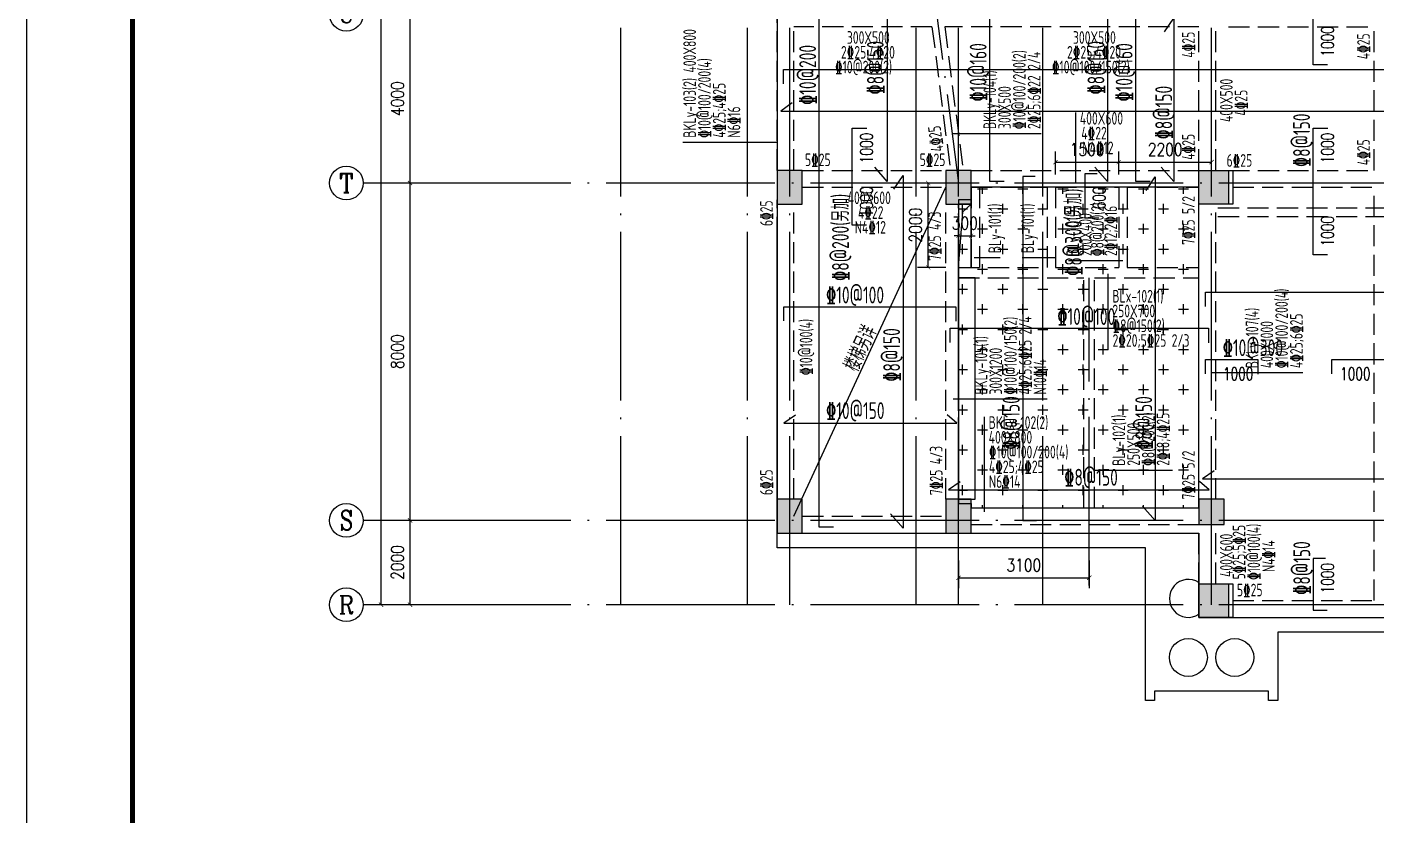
# Model space of a CAD drawing. Header units: millimetres. Extents: x 2998490 to 15040601, y 444546 to 7822218.
# Drawn here: x 14361529 to 14393503, y 7696591 to 7715277 of the extents above; entities that cross this region are included whole.
import ezdxf
from ezdxf.enums import TextEntityAlignment as Align

# ---------------------------------------------------------------- set-up
doc = ezdxf.new("R2010")
doc.units = ezdxf.units.MM
doc.header["$LTSCALE"] = 2000
doc.linetypes.add('DASH', pattern=[0.35, 0.25, -0.1])
doc.linetypes.add('DOTE', pattern=[2.42, 2, -0.2, 0.02, -0.2])
for name, color, linetype in [('3-AXIS', 3, 'Continuous'), ('3-AXIS_TEXT', 7, 'Continuous'), ('3-ban', 84, 'Continuous'), ('3-ban-hatch', 9, 'Continuous'), ('3-ban-rein', 1, 'Continuous'), ('3-ban-TEXT', 7, 'Continuous'), ('3-column-DOWN', 232, 'Continuous'), ('3-COLUMN-UP', 2, 'Continuous'), ('3-dote', 43, 'DOTE'), ('3-HATCH', 8, 'Continuous'), ('3-liang-rein-X', 54, 'Continuous'), ('3-liang-rein-Y', 130, 'Continuous'), ('3-liang-R截面-X', 50, 'Continuous'), ('3-liang-R截面-Y', 70, 'Continuous'), ('3-liang-s-1', 44, 'Continuous'), ('3-liang-xu', 120, 'DASH'), ('3-装饰线脚', 7, 'Continuous'), ('AXIS', 3, 'Continuous'), ('AXIS_TEXT', 7, 'Continuous'), ('图框', 7, 'Continuous')]:
    doc.layers.add(name, color=color, linetype=linetype)
doc.styles.add('_TCH_AXIS', font='COMPLEX', dxfattribs={"bigfont": 'GBCBIG'})
doc.styles.add('COMPLEX', font='COMPLEX')
doc.styles.add('DIM_FONT', font='SIMPLEX', dxfattribs={"width": 0.8, "bigfont": 'HZTXT'})
doc.styles.add('TJ1', font='tj-romans1.shx', dxfattribs={"width": 0.8, "bigfont": 'tj-hztxt1.shx'})
doc.styles.add('TSSD_Rein', font='Tssdeng.shx', dxfattribs={"width": 0.7, "bigfont": 'hztxt.shx'})
doc.dimstyles.new('DIMN100', dxfattribs={"dimtxt": 300, "dimasz": 100, "dimexe": 250, "dimexo": 300, "dimgap": 150, "dimtad": 1, "dimdec": 0, "dimzin": 0, "dimdsep": 46, "dimtxsty": 'DIM_FONT', "dimblk": 'ARCHTICK', "dimcen": 0.09, "dimclrt": 7, "dimazin": 2, "dimtfac": 1, "dimtdec": 0, "dimtix": 1, "dimtmove": 2, "dimatfit": 3, "dimldrblk": 'ARCHTICK', "dimfxl": 0, "dimtolj": 1, "dimtzin": 0, "dimarcsym": 0})

# ---------------------------------------------------------------- blocks, each defined once
blk = doc.blocks.new('TJAD_TK_A0')
at = {"layer": '图框'}
blk.add_line((973, -441.7), (973, 399.3), dxfattribs=at)
at = {"layer": '图框', "const_width": 1.2}
blk.add_lwpolyline([(2152, -431.7), (2152, 389.3), (998, 389.3), (998, -431.7)], close=True, dxfattribs=at)
blk = doc.blocks.new('_ArchTick')
at = {"color": 0, "linetype": 'ByBlock', "const_width": 0.15}
blk.add_lwpolyline([(-0.5, -0.5), (0.5, 0.5)], dxfattribs=at)
blk = doc.blocks.new('*D12')
at = {"layer": 'AXIS', "color": 0, "lineweight": -2}
for p, q in [((14372016, 7703577), (14370358, 7703577)), ((14370608, 7701577), (14370608, 7703577)), ((14372016, 7701577), (14370358, 7701577))]:
    blk.add_line(p, q, dxfattribs=at)
at = {"layer": 'Defpoints', "color": 0}
for p in [(14370608, 7703577), (14372316, 7703577), (14372316, 7701577)]:
    blk.add_point(p, dxfattribs=at)
at = {"layer": 'AXIS', "color": 0, "lineweight": -2, "xscale": 100, "yscale": 100, "zscale": 100}
for p, rotation in [((14370608, 7703577), 90), ((14370608, 7701577), 270)]:
    blk.add_blockref('_ArchTick', p, dxfattribs=dict(at, rotation=rotation))
at = {"layer": 'AXIS', "color": 7, "insert": (14370308, 7702577), "char_height": 300, "attachment_point": 5, "rotation": 90, "style": 'DIM_FONT'}
blk.add_mtext('\\A1;2000', dxfattribs=at)
blk = doc.blocks.new('*D13')
at = {"layer": 'AXIS', "color": 0, "lineweight": -2}
for p, q in [((14372016, 7711577), (14370358, 7711577)), ((14370608, 7703577), (14370608, 7711577)), ((14372016, 7703577), (14370358, 7703577))]:
    blk.add_line(p, q, dxfattribs=at)
at = {"layer": 'Defpoints', "color": 0}
for p in [(14370608, 7711577), (14372316, 7711577), (14372316, 7703577)]:
    blk.add_point(p, dxfattribs=at)
at = {"layer": 'AXIS', "color": 0, "lineweight": -2, "xscale": 100, "yscale": 100, "zscale": 100}
for p, rotation in [((14370608, 7711577), 90), ((14370608, 7703577), 270)]:
    blk.add_blockref('_ArchTick', p, dxfattribs=dict(at, rotation=rotation))
at = {"layer": 'AXIS', "color": 7, "insert": (14370308, 7707577), "char_height": 300, "attachment_point": 5, "rotation": 90, "style": 'DIM_FONT'}
blk.add_mtext('\\A1;8000', dxfattribs=at)
blk = doc.blocks.new('*D14')
at = {"layer": 'AXIS', "color": 0, "lineweight": -2}
for p, q in [((14372016, 7715577), (14370358, 7715577)), ((14370608, 7711577), (14370608, 7715577)), ((14372016, 7711577), (14370358, 7711577))]:
    blk.add_line(p, q, dxfattribs=at)
at = {"layer": 'Defpoints', "color": 0}
for p in [(14370608, 7715577), (14372316, 7715577), (14372316, 7711577)]:
    blk.add_point(p, dxfattribs=at)
at = {"layer": 'AXIS', "color": 0, "lineweight": -2, "xscale": 100, "yscale": 100, "zscale": 100}
for p, rotation in [((14370608, 7715577), 90), ((14370608, 7711577), 270)]:
    blk.add_blockref('_ArchTick', p, dxfattribs=dict(at, rotation=rotation))
at = {"layer": 'AXIS', "color": 7, "insert": (14370308, 7713577), "char_height": 300, "attachment_point": 5, "rotation": 90, "style": 'DIM_FONT'}
blk.add_mtext('\\A1;4000', dxfattribs=at)
blk = doc.blocks.new('*D22')
at = {"layer": 'AXIS', "color": 0, "lineweight": -2}
for p, q in [((14372928, 7729577), (14369670, 7729577)), ((14369920, 7701577), (14369920, 7729577)), ((14372928, 7701577), (14369670, 7701577))]:
    blk.add_line(p, q, dxfattribs=at)
at = {"layer": 'Defpoints', "color": 0}
for p in [(14369920, 7729577), (14373228, 7729577), (14373228, 7701577)]:
    blk.add_point(p, dxfattribs=at)
at = {"layer": 'AXIS', "color": 0, "lineweight": -2, "xscale": 100, "yscale": 100, "zscale": 100}
for p, rotation in [((14369920, 7729577), 90), ((14369920, 7701577), 270)]:
    blk.add_blockref('_ArchTick', p, dxfattribs=dict(at, rotation=rotation))
at = {"layer": 'AXIS', "color": 7, "insert": (14369620, 7716978), "char_height": 300, "attachment_point": 5, "rotation": 90, "style": 'DIM_FONT'}
blk.add_mtext('\\A1;28000', dxfattribs=at)
blk = doc.blocks.new('_AXISO')
blk.add_circle((0, 0), 0.5)
at = {"layer": '3-AXIS_TEXT', "style": 'COMPLEX', "width": 1.041667}
blk.add_attdef('A', text='', height=0.56, dxfattribs=at).set_placement((-0.25, -0.28), (0.25, -0.28), align=Align.FIT)
blk = doc.blocks.new('*D1711')
at = {"layer": '3-ban', "color": 0, "lineweight": -2}
for p, q in [((14382846, 7711577), (14382639, 7711577)), ((14382889, 7709577), (14382889, 7711577)), ((14383306, 7709577), (14382639, 7709577))]:
    blk.add_line(p, q, dxfattribs=at)
at = {"layer": 'Defpoints', "color": 0}
for p in [(14382889, 7711577), (14383146, 7711577), (14383606, 7709577)]:
    blk.add_point(p, dxfattribs=at)
at = {"layer": '3-ban', "color": 0, "lineweight": -2, "xscale": 100, "yscale": 100, "zscale": 100}
for p, rotation in [((14382889, 7711577), 90), ((14382889, 7709577), 270)]:
    blk.add_blockref('_ArchTick', p, dxfattribs=dict(at, rotation=rotation))
at = {"layer": '3-ban', "color": 7, "insert": (14382589, 7710577), "char_height": 300, "attachment_point": 5, "rotation": 90, "style": 'DIM_FONT'}
blk.add_mtext('\\A1;2000', dxfattribs=at)
blk = doc.blocks.new('*D1712')
at = {"layer": '3-ban', "color": 0, "lineweight": -2}
for p, q in [((14383606, 7710327), (14383506, 7710327)), ((14383606, 7710327), (14383906, 7710327)), ((14383906, 7710327), (14384006, 7710327)), ((14383606, 7710249), (14383606, 7710077)), ((14383906, 7710249), (14383906, 7710077))]:
    blk.add_line(p, q, dxfattribs=at)
at = {"layer": 'Defpoints', "color": 0}
for p in [(14383606, 7710549), (14383906, 7710549), (14383906, 7710327)]:
    blk.add_point(p, dxfattribs=at)
at = {"layer": '3-ban', "color": 0, "lineweight": -2, "xscale": 100, "yscale": 100, "zscale": 100}
blk.add_blockref('_ArchTick', (14383606, 7710327), dxfattribs=at)
at = {"layer": '3-ban', "color": 0, "lineweight": -2, "xscale": 100, "yscale": 100, "zscale": 100, "rotation": 180}
blk.add_blockref('_ArchTick', (14383906, 7710327), dxfattribs=at)
at = {"layer": '3-ban', "color": 7, "insert": (14383756, 7710627), "char_height": 300, "attachment_point": 5, "style": 'DIM_FONT'}
blk.add_mtext('\\A1;300', dxfattribs=at)
blk = doc.blocks.new('*D1713')
at = {"layer": '3-ban', "color": 0, "lineweight": -2}
for p, q in [((14385906, 7711777), (14385906, 7712323)), ((14387406, 7711777), (14387406, 7712323)), ((14385906, 7712073), (14387406, 7712073))]:
    blk.add_line(p, q, dxfattribs=at)
at = {"layer": 'Defpoints', "color": 0}
for p in [(14387406, 7712073), (14385906, 7711477), (14387406, 7711477)]:
    blk.add_point(p, dxfattribs=at)
at = {"layer": '3-ban', "color": 0, "lineweight": -2, "xscale": 100, "yscale": 100, "zscale": 100, "rotation": 180}
blk.add_blockref('_ArchTick', (14385906, 7712073), dxfattribs=at)
at = {"layer": '3-ban', "color": 0, "lineweight": -2, "xscale": 100, "yscale": 100, "zscale": 100}
blk.add_blockref('_ArchTick', (14387406, 7712073), dxfattribs=at)
at = {"layer": '3-ban', "color": 7, "insert": (14386656, 7712373), "char_height": 300, "attachment_point": 5, "style": 'DIM_FONT'}
blk.add_mtext('\\A1;1500', dxfattribs=at)
blk = doc.blocks.new('*D1714')
at = {"layer": '3-ban', "color": 0, "lineweight": -2}
for p, q in [((14387406, 7711777), (14387406, 7712323)), ((14387406, 7712073), (14389606, 7712073)), ((14389606, 7711775), (14389606, 7711823))]:
    blk.add_line(p, q, dxfattribs=at)
at = {"layer": 'Defpoints', "color": 0}
for p in [(14389606, 7712075), (14389606, 7712073), (14387406, 7711477)]:
    blk.add_point(p, dxfattribs=at)
at = {"layer": '3-ban', "color": 0, "lineweight": -2, "xscale": 100, "yscale": 100, "zscale": 100, "rotation": 180}
blk.add_blockref('_ArchTick', (14387406, 7712073), dxfattribs=at)
at = {"layer": '3-ban', "color": 0, "lineweight": -2, "xscale": 100, "yscale": 100, "zscale": 100}
blk.add_blockref('_ArchTick', (14389606, 7712073), dxfattribs=at)
at = {"layer": '3-ban', "color": 7, "insert": (14388506, 7712373), "char_height": 300, "attachment_point": 5, "style": 'DIM_FONT'}
blk.add_mtext('\\A1;2200', dxfattribs=at)
blk = doc.blocks.new('*D1715')
at = {"layer": '3-ban', "color": 0, "lineweight": -2}
for p, q in [((14383606, 7702627), (14383606, 7701967)), ((14386706, 7702627), (14386706, 7701967)), ((14383606, 7702217), (14386706, 7702217))]:
    blk.add_line(p, q, dxfattribs=at)
at = {"layer": 'Defpoints', "color": 0}
for p in [(14383606, 7702927), (14386706, 7702927), (14386706, 7702217)]:
    blk.add_point(p, dxfattribs=at)
at = {"layer": '3-ban', "color": 0, "lineweight": -2, "xscale": 100, "yscale": 100, "zscale": 100, "rotation": 180}
blk.add_blockref('_ArchTick', (14383606, 7702217), dxfattribs=at)
at = {"layer": '3-ban', "color": 0, "lineweight": -2, "xscale": 100, "yscale": 100, "zscale": 100}
blk.add_blockref('_ArchTick', (14386706, 7702217), dxfattribs=at)
at = {"layer": '3-ban', "color": 7, "insert": (14385156, 7702517), "char_height": 300, "attachment_point": 5, "style": 'DIM_FONT'}
blk.add_mtext('\\A1;3100', dxfattribs=at)

msp = doc.modelspace()

# ---------------------------------------------------------------- hatches: boundary and pattern name
at = {"layer": '3-ban-hatch'}
h = msp.add_hatch(dxfattribs=at)
h.set_pattern_fill('CROSS', color=8, scale=75, style=0)
h.set_pattern_definition([(0, (-3453.43, 0), (476.25, 476.25), [238.125, -714.375]), (90, (-3334.37, -119.06), (-476.25, 476.25), [238.125, -714.375])])
h.paths.add_polyline_path([(14383905.6, 7711476.7), (14383905.6, 7711176.7), (14383605.6, 7711176.7), (14383605.6, 7703976.7), (14383905.6, 7703976.7), (14383905.6, 7703876.7), (14389305.6, 7703876.7), (14389305.6, 7711476.7)])
at = {"layer": '3-HATCH'}
for points in [[(14379305.6, 7711076.7), (14379905.6, 7711076.7), (14379905.6, 7711876.7), (14379305.6, 7711876.7)], [(14383305.6, 7711076.7), (14383905.6, 7711076.7), (14383905.6, 7711876.7), (14383305.6, 7711876.7)], [(14389305.6, 7711876.7), (14390005.6, 7711876.7), (14390005.6, 7711076.7), (14389305.6, 7711076.7)], [(14379305.6, 7703276.7), (14379905.6, 7703276.7), (14379905.6, 7704076.7), (14379305.6, 7704076.7)], [(14383305.6, 7703276.7), (14383905.6, 7703276.7), (14383905.6, 7704076.7), (14383305.6, 7704076.7)], [(14389305.6, 7703476.7), (14389905.6, 7703476.7), (14389905.6, 7704076.7), (14389305.6, 7704076.7)], [(14389305.6, 7702076.7), (14390005.6, 7702076.7), (14390005.6, 7701276.7), (14389305.6, 7701276.7)]]:
    msp.add_hatch(color=256, dxfattribs=at).paths.add_polyline_path(points)

# ---------------------------------------------------------------- linework, layer by layer
at = {"layer": '3-AXIS', "color": 15, "linetype": 'DOTE'}
for p, q in [((14375605.6, 7701576.7), (14375605.6, 7730856.9)), ((14378605.1, 7701576.7), (14378605.1, 7730857)), ((14379605.6, 7701576.7), (14379605.6, 7730856.9)), ((14382606, 7701576.7), (14382606, 7730857)), ((14383605.6, 7701576.7), (14383605.6, 7730856.9)), ((14385605.6, 7701576.7), (14385605.6, 7730856.9)), ((14389605.6, 7701576.7), (14389605.6, 7730856.9)), ((14382718.5, 7718474.3), (14383605.6, 7711576.7)), ((14451855.6, 7711576.7), (14370566.4, 7711576.7)), ((14451855.6, 7703576.7), (14370566.4, 7703576.7)), ((14451855.6, 7701576.7), (14370566.4, 7701576.7))]:
    msp.add_line(p, q, dxfattribs=at)
at = {"layer": '3-ban'}
msp.add_lwpolyline([(14383605.6, 7704076.7), (14384005.6, 7704076.7), (14384005.6, 7709326.7), (14383605.6, 7709326.7)], close=True, dxfattribs=at)
at = {"layer": '3-ban-rein'}
for points in [[(14381701.3, 7718089.2), (14381919.3, 7718414.8), (14381919.3, 7711610.9), (14381621.8, 7711953)], [(14386919.3, 7718109), (14387137.3, 7718434.6), (14387137.3, 7711610.9), (14386839.7, 7711953)], [(14392353, 7714376.7), (14392015.1, 7714376.7), (14392015.1, 7717174.3), (14392361.1, 7717174.3)], [(14380646.4, 7703416.4), (14380308.5, 7703416.4), (14380308.5, 7716376.7), (14380654.5, 7716376.7)], [(14384687.5, 7711616.4), (14384349.6, 7711616.4), (14384349.6, 7716376.7), (14384695.6, 7716376.7)], [(14388147.2, 7711616.4), (14387809.2, 7711616.4), (14387809.2, 7715511.7), (14388155.2, 7715511.7)], [(14388490.6, 7715159), (14388708.6, 7715484.6), (14388708.6, 7711610.9), (14388411.1, 7711953)], [(14379461.8, 7713930.1), (14379461.8, 7714268), (14452038.8, 7714268), (14452038.8, 7713922)], [(14379667.5, 7713474.3), (14379393.9, 7713280.8), (14452055, 7713280.8), (14451825.6, 7713483.9)], [(14381423.8, 7710576.7), (14381085.8, 7710576.7), (14381085.8, 7712876.7), (14381431.8, 7712876.7)], [(14392353, 7709876.7), (14392015.1, 7709876.7), (14392015.1, 7712876.7), (14392361.1, 7712876.7)], [(14382076.8, 7711431.9), (14382294.8, 7711757.5), (14382294.8, 7703393.5), (14381997.3, 7703735.7)], [(14385420.4, 7711731.6), (14385128.4, 7711731.6), (14385128.4, 7703573.2), (14385457.7, 7703573.2)], [(14386894, 7711791.6), (14386601.9, 7711791.6), (14386601.9, 7710749.6), (14386931.2, 7710749.6)], [(14388051.4, 7711397.7), (14388269.4, 7711723.2), (14388269.4, 7703573.2), (14387971.9, 7703915.3)], [(14389461.8, 7708652.2), (14389461.8, 7708990.1), (14452052.9, 7708990.1), (14452052.9, 7708644.1)], [(14379470.9, 7708306.9), (14379470.9, 7708644.8), (14383539.9, 7708644.8), (14383539.9, 7708298.8)], [(14383412.2, 7707795.6), (14383412.2, 7708133.6), (14389535.8, 7708133.6), (14389535.8, 7707787.6)], [(14389461.8, 7707056.1), (14389461.8, 7707394), (14390705.6, 7707394), (14390705.6, 7707048)], [(14392455.6, 7707056.1), (14392455.6, 7707394), (14394755.6, 7707394), (14394755.6, 7707048)], [(14379744.6, 7706073.7), (14379471, 7705880.2), (14383569.3, 7705880.2), (14383340, 7706083.3)], [(14389667.5, 7704755.6), (14389393.9, 7704562.1), (14452055, 7704562.1), (14451825.6, 7704765.2)], [(14383645.1, 7704493.3), (14383371.4, 7704299.8), (14389544.9, 7704299.8), (14389315.6, 7704502.9)], [(14392307.1, 7702676.7), (14392015.1, 7702676.7), (14392015.1, 7701450.7), (14392344.4, 7701450.7)]]:
    msp.add_lwpolyline(points, dxfattribs=at)
at = {"layer": '3-column-DOWN'}
for points in [[(14389305.6, 7711876.7), (14390105.6, 7711876.7), (14390105.6, 7711076.7), (14389305.6, 7711076.7)], [(14389305.6, 7702076.7), (14390105.6, 7702076.7), (14390105.6, 7701276.7), (14389305.6, 7701276.7)]]:
    msp.add_lwpolyline(points, close=True, dxfattribs=at)
at = {"layer": '3-COLUMN-UP'}
for points in [[(14379305.6, 7711076.7), (14379905.6, 7711076.7), (14379905.6, 7711876.7), (14379305.6, 7711876.7)], [(14383305.6, 7711076.7), (14383905.6, 7711076.7), (14383905.6, 7711876.7), (14383305.6, 7711876.7)], [(14389305.6, 7711876.7), (14390005.6, 7711876.7), (14390005.6, 7711076.7), (14389305.6, 7711076.7)], [(14379305.6, 7703276.7), (14379905.6, 7703276.7), (14379905.6, 7704076.7), (14379305.6, 7704076.7)], [(14383305.6, 7703276.7), (14383905.6, 7703276.7), (14383905.6, 7704076.7), (14383305.6, 7704076.7)], [(14389305.6, 7703476.7), (14389905.6, 7703476.7), (14389905.6, 7704076.7), (14389305.6, 7704076.7)], [(14389305.6, 7702076.7), (14390005.6, 7702076.7), (14390005.6, 7701276.7), (14389305.6, 7701276.7)]]:
    msp.add_lwpolyline(points, close=True, dxfattribs=at)
at = {"layer": '3-dote'}
msp.add_line((14386705.6, 7702034.3), (14386705.6, 7709326.7), dxfattribs=at)
at = {"layer": '3-liang-R截面-X'}
for p, q in [((14386389.3, 7711576.7), (14386389.3, 7713251.4)), ((14387145.2, 7709427.1), (14387145.2, 7707621.9)), ((14384213.9, 7706033.3), (14384213.9, 7703776.7))]:
    msp.add_line(p, q, dxfattribs=at)
at = {"layer": '3-liang-R截面-Y'}
for p, q in [((14377075.6, 7712546.3), (14379305.6, 7712546.3)), ((14383474.1, 7712752.7), (14385565.5, 7712752.7)), ((14383981.6, 7709809.8), (14384595.2, 7709809.8)), ((14385114.9, 7709809.8), (14385912.4, 7709809.8)), ((14386211.4, 7709741), (14387504.7, 7709741)), ((14389605.6, 7707082.8), (14391764.4, 7707082.8)), ((14383479.3, 7706457.4), (14385709.3, 7706457.4)), ((14386830.6, 7704768.4), (14388677.9, 7704768.4))]:
    msp.add_line(p, q, dxfattribs=at)
at = {"layer": '3-liang-s-1'}
msp.add_line((14379705.6, 7703676.7), (14383305.6, 7711476.7), dxfattribs=at)
for points in [[(14375395.3, 7721412.5), (14378531, 7718276.7), (14379305.6, 7718276.7), (14379305.6, 7703276.7), (14389305.6, 7703276.7), (14389305.6, 7701276.7), (14452155.6, 7701276.7), (14452155.6, 7725876.7), (14389305.6, 7725876.7), (14389305.6, 7723876.7), (14385845.3, 7723876.7), (14385845.3, 7725741), (14382784.6, 7728801.7), (14378456, 7728801.7), (14375395.3, 7725741), (14375395.3, 7721412.5)], [(14383905.6, 7711476.7), (14383905.6, 7711176.7), (14383605.6, 7711176.7), (14383605.6, 7703976.7), (14383905.6, 7703976.7), (14383905.6, 7703876.7), (14389305.6, 7703876.7), (14389305.6, 7711476.7), (14383905.6, 7711476.7)], [(14383605.6, 7709576.7), (14383707, 7710890.7), (14383905.6, 7711076.7)]]:
    msp.add_lwpolyline(points, dxfattribs=at)
msp.add_lwpolyline([(14383605.6, 7709576.7), (14383905.6, 7709576.7), (14383905.6, 7711076.7), (14383605.6, 7711076.7)], close=True, dxfattribs=at)
at = {"layer": '3-liang-xu'}
for p, q in [((14379305.6, 7711876.7), (14379305.6, 7718276.7)), ((14379705.6, 7711876.7), (14379705.6, 7715276.7)), ((14382978.5, 7715276.7), (14379705.6, 7715276.7)), ((14382978.5, 7715276.7), (14383415.7, 7711876.7)), ((14389305.6, 7715276.7), (14383280.9, 7715276.7)), ((14383280.9, 7715276.7), (14383718.2, 7711876.7)), ((14389305.6, 7711876.7), (14389305.6, 7715276.7)), ((14389705.6, 7711876.7), (14389705.6, 7715276.7)), ((14390005.6, 7715276.7), (14393455.6, 7715276.7)), ((14393455.6, 7711876.7), (14393455.6, 7715276.7)), ((14379905.6, 7711876.7), (14383305.6, 7711876.7)), ((14383905.6, 7711876.7), (14389305.6, 7711876.7)), ((14390005.6, 7711876.7), (14393455.6, 7711876.7)), ((14379905.6, 7711476.7), (14383305.6, 7711476.7)), ((14383905.6, 7711476.7), (14385705.6, 7711476.7)), ((14383905.6, 7711476.7), (14383905.6, 7709576.7)), ((14384105.6, 7711476.7), (14384105.6, 7709576.7)), ((14385705.6, 7711476.7), (14385705.6, 7709576.7)), ((14385905.6, 7711476.7), (14385905.6, 7709576.7)), ((14385905.6, 7711476.7), (14387405.6, 7711476.7)), ((14387405.6, 7711476.7), (14387405.6, 7709576.7)), ((14387605.6, 7711476.7), (14387605.6, 7709576.7)), ((14387605.6, 7711476.7), (14389305.6, 7711476.7)), ((14390105.6, 7711476.7), (14393455.6, 7711476.7)), ((14393455.6, 7701676.7), (14393455.6, 7711476.7)), ((14379305.6, 7703976.7), (14379305.6, 7711176.7)), ((14379705.6, 7704076.7), (14379705.6, 7711076.7)), ((14383305.6, 7704076.7), (14383305.6, 7711076.7)), ((14383605.6, 7709576.7), (14383605.6, 7711076.7)), ((14389305.6, 7709576.7), (14389305.6, 7711076.7)), ((14389705.6, 7704076.7), (14389705.6, 7711076.7)), ((14451855.6, 7710976.7), (14389705.6, 7710976.7)), ((14451855.6, 7710776.7), (14389705.6, 7710776.7)), ((14383605.6, 7709576.7), (14385705.6, 7709576.7)), ((14385905.6, 7709576.7), (14387405.6, 7709576.7)), ((14387605.6, 7709576.7), (14389305.6, 7709576.7)), ((14383605.6, 7704076.7), (14383605.6, 7709326.7)), ((14383605.6, 7709326.7), (14386580.6, 7709326.7)), ((14386580.6, 7703876.7), (14386580.6, 7709326.7)), ((14386830.6, 7703876.7), (14386830.6, 7709326.7)), ((14386830.6, 7709326.7), (14389305.6, 7709326.7)), ((14389305.6, 7704076.7), (14389305.6, 7709326.7)), ((14379905.6, 7703676.7), (14383305.6, 7703676.7)), ((14383905.6, 7703876.7), (14386580.6, 7703876.7)), ((14386830.6, 7703876.7), (14389305.6, 7703876.7)), ((14379905.6, 7703276.7), (14383305.6, 7703276.7)), ((14383905.6, 7703476.7), (14389305.6, 7703476.7)), ((14383905.6, 7703276.7), (14389305.6, 7703276.7)), ((14389305.6, 7702076.7), (14389305.6, 7703476.7)), ((14389705.6, 7702076.7), (14389705.6, 7703476.7)), ((14390105.6, 7701676.7), (14393455.6, 7701676.7)), ((14390005.6, 7701276.7), (14397255.6, 7701276.7))]:
    msp.add_line(p, q, dxfattribs=at)
at = {"layer": '3-装饰线脚'}
for points in [[(14375217.7, 7720903.8), (14375656, 7720465.5), (14377494.5, 7718627), (14378244.8, 7717876.7), (14379305.6, 7717876.7), (14379305.6, 7710776.7)], [(14396035.6, 7700926.7), (14391175.6, 7700926.7), (14391174.2, 7699306.7), (14390955.6, 7699306.7), (14390955.6, 7699526.7), (14388255.6, 7699526.7), (14388255.6, 7699306.7), (14388037, 7699306.7), (14388035.6, 7702926.7), (14379305.6, 7702926.7), (14379305.6, 7710776.7), (14379305.6, 7710776.7)]]:
    msp.add_lwpolyline(points, dxfattribs=at)
for centre in [(14389055.6, 7700326.7), (14390155.6, 7700326.7)]:
    msp.add_circle(centre, 450, dxfattribs=at)
msp.add_arc((14389055.6, 7701726.7), 450, 56.25101, 303.74899, dxfattribs=at)
at = {"layer": 'AXIS'}
for p, q in [((14372383.2, 7711576.7), (14369498.6, 7711576.7)), ((14372383.2, 7703576.7), (14369498.6, 7703576.7)), ((14372383.2, 7701576.7), (14369498.6, 7701576.7))]:
    msp.add_line(p, q, dxfattribs=at)

# ---------------------------------------------------------------- block references
ref = msp.add_blockref('_AXISO', (14369098.6, 7715576.7), dxfattribs=dict(at, xscale=800, yscale=800, zscale=800))
ref.add_attrib('A', 'U', dxfattribs={"layer": 'AXIS_TEXT', "height": 405.5, "style": '_TCH_AXIS'}).set_placement((14368905.5, 7715374), (14369291.7, 7715374), align=Align.FIT)
ref = msp.add_blockref('_AXISO', (14369098.6, 7711576.7), dxfattribs=dict(at, xscale=800, yscale=800, zscale=800))
ref.add_attrib('A', 'T', dxfattribs={"layer": 'AXIS_TEXT', "height": 455.7, "style": '_TCH_AXIS'}).set_placement((14368935.8, 7711348.9), (14369261.3, 7711348.9), align=Align.FIT)
ref = msp.add_blockref('_AXISO', (14369098.6, 7703576.7), dxfattribs=dict(at, xscale=800, yscale=800, zscale=800))
ref.add_attrib('A', 'S', dxfattribs={"layer": 'AXIS_TEXT', "height": 465.9, "style": '_TCH_AXIS'}).set_placement((14368943.3, 7703343.8), (14369253.9, 7703343.8), align=Align.FIT)
ref = msp.add_blockref('_AXISO', (14369098.6, 7701576.7), dxfattribs=dict(at, xscale=800, yscale=800, zscale=800))
ref.add_attrib('A', 'R', dxfattribs={"layer": 'AXIS_TEXT', "height": 425.2, "style": '_TCH_AXIS'}).set_placement((14368916.4, 7701364.1), (14369280.8, 7701364.1), align=Align.FIT)
at = {"layer": '图框', "xscale": 100, "yscale": 100, "zscale": 100}
msp.add_blockref('TJAD_TK_A0', (14264228.6, 7698133.9), dxfattribs=at)

# ---------------------------------------------------------------- texts
at = {"layer": '3-ban', "style": 'TSSD_Rein', "width": 0.7}
for s, rotation, p in [('%%13210@200', 89.99419, (14380231.4, 7713430.2, -5065)), ('%%1328@150', 90.00581, (14381837.3, 7713676.3, -5065)), ('%%13210@160', 89.99419, (14384272.5, 7713509.8, -5065)), ('%%1328@150', 90.00581, (14387065.1, 7713676.3, -5065)), ('%%13210@160', 89.99419, (14387732.1, 7713509.8, -5065)), ('%%1328@150', 89.99419, (14388669.8, 7712611.8, -5065)), ('%%1328@150', 89.99419, (14391938, 7711955.4, -5065)), ('%%1328@200(另加)', 89.99419, (14381008.8, 7709256, -5065)), ('%%1328@300(另加)', 90.00581, (14386529.8, 7709376.4, -5065)), ('%%13210@100', 359.99419, (14380469.8, 7708721.9, -5065)), ('%%13210@100', 359.99419, (14385950.1, 7708210.7, -5065)), ('%%1328@150', 90.00581, (14382222.6, 7706865.7, -5065)), ('%%13210@300', 359.99419, (14389871.5, 7707471.1, -5065)), ('%%1328@150', 90.00581, (14385056.2, 7705253.9, -5065)), ('%%1328@150', 90.00581, (14388197.2, 7705253.9, -5065)), ('%%13210@150', 359.99419, (14380469.8, 7705980.2, -5065)), ('%%1328@150', 359.99419, (14386114, 7704399.8, -5065)), ('%%1328@150', 90.00581, (14391942.9, 7701812.7, -5065))]:
    msp.add_text(s, height=400, rotation=rotation, dxfattribs=at).set_placement(p)
at = {"layer": '3-ban-TEXT', "style": 'TJ1', "width": 0.7}
for s, p in [('1000', (14392504.9, 7714573.7)), ('1000', (14381575.7, 7712046.6)), ('1000', (14392504.9, 7712046.6)), ('1000', (14381575.7, 7710773.7)), ('600', (14387091.8, 7710951.7)), ('1000', (14392504.9, 7710073.7)), ('1000', (14392504.9, 7701846.6))]:
    msp.add_text(s, height=300, rotation=90, dxfattribs=at).set_placement(p)
for p in [(14389875.4, 7706904.1), (14392652.5, 7706904.1)]:
    msp.add_text('1000', height=300, dxfattribs=at).set_placement(p)
at = {"layer": '3-liang-rein-X', "style": 'TSSD_Rein', "width": 0.7}
for s, p in [('2%%13225;4%%13220', (14380821.3, 7714526.7)), ('2%%13225;4%%13220', (14386179.8, 7714526.7)), ('%%13210@200(2)', (14380679.9, 7714176.7)), ('%%13210@100/150(2)', (14385820.3, 7714176.7)), ('4%%13222', (14386517.5, 7712610.1)), ('N4%%13212', (14386541.9, 7712260.1)), ('5%%13225', (14379968.3, 7711976.7)), ('5%%13225', (14382687.6, 7711976.7)), ('6%%13225', (14389960.9, 7711962.6)), ('4%%13222', (14381224.7, 7710726.7)), ('N4%%13212', (14381147.6, 7710376.7)), ('%%1328@150(2)', (14387258, 7708042.7)), ('2%%13220;5%%13225 2/3', (14387258, 7707692.7)), ('%%13210@100/200(4)', (14384326.8, 7705047.5)), ('4%%13225;4%%13225', (14384326.8, 7704697.5)), ('N6%%13214', (14384326.8, 7704347.5)), ('5%%13225', (14390205.6, 7701776.7))]:
    msp.add_text(s, height=300, dxfattribs=at).set_placement(p)
at = {"layer": '3-liang-rein-Y', "style": 'TSSD_Rein', "width": 0.7}
for s, rotation, p in [('4%%13225', 90, (14389205.6, 7714550)), ('4%%13225', 90, (14393355.6, 7714511.6)), ('%%13210@100/200(4)', 90, (14377735.2, 7712650.5)), ('%%13210@100/200(2)', 90, (14385198.3, 7712856.9)), ('2%%13225;6%%13222 2/4', 90, (14385548.3, 7712856.9)), ('4%%13225;4%%13225', 90, (14378085.2, 7712650.5)), ('4%%13225', 90, (14390455.6, 7713174.7)), ('N6%%13216', 90, (14378435.2, 7712650.5)), ('4%%13225', 97, (14383255.3, 7712340.3)), ('4%%13225', 90, (14389205.6, 7712128.1)), ('4%%13225', 90, (14393355.6, 7711999.3)), ('7%%13225 5/2', 90, (14389205.6, 7710110.2)), ('6%%13225', 90, (14379205.6, 7710556.3)), ('%%1328@200(2)', 90, (14387049.3, 7709845.2)), ('2%%13212;2%%13216', 90, (14387366.5, 7709845.2)), ('7%%13225 4/3', 90, (14383192.8, 7709732.4)), ('%%13210@100/200(4)', 90, (14391415.2, 7707187)), ('%%13210@100/150(2)', 90, (14384988.9, 7706561.6)), ('4%%13225;6%%13225 2/4', 90, (14385338.9, 7706561.6)), ('4%%13225;6%%13225', 90, (14391765.2, 7707187)), ('%%13210@100(4)', 90, (14380143.6, 7707024.4)), ('N10%%13214', 90, (14385688.9, 7706561.6)), ('%%1328@200(2)', 90, (14388255.1, 7704872.6)), ('2%%13218;4%%13225', 90, (14388605.1, 7704872.6)), ('7%%13225 4/3', 90, (14383228.1, 7704176.7)), ('7%%13225 5/2', 90, (14389205.6, 7704074.4)), ('6%%13225', 90, (14379205.6, 7704176.7)), ('5%%13225;5%%13225', 90, (14390405.6, 7702178.6)), ('%%13210@100(4)', 90, (14390755.6, 7702168.4)), ('N4%%13214', 90, (14391105.6, 7702352))]:
    msp.add_text(s, height=300, rotation=rotation, dxfattribs=at).set_placement(p)
at = {"layer": '3-liang-R截面-X', "style": 'TSSD_Rein', "width": 0.7}
for s, p in [('300X500', (14380961.4, 7714876.7)), ('300X500', (14386319.8, 7714876.7)), ('400X600', (14386482.6, 7712960.1)), ('400X600', (14380979.4, 7711076.7)), ('BLx-102(1)', (14387253.2, 7708742.7)), ('250X700', (14387253.2, 7708392.7)), ('BKLx-102(2)', (14384321.9, 7705747.5)), ('400X800', (14384321.9, 7705397.5))]:
    msp.add_text(s, height=300, dxfattribs=at).set_placement(p)
at = {"layer": '3-liang-R截面-Y', "style": 'TSSD_Rein', "width": 0.7}
for s, p in [('BKLy-103(2) 400X800', (14377385.3, 7712650.5)), ('BKLy-104(1)', (14384498.4, 7712856.9)), ('300X500', (14384848.4, 7712856.9)), ('400X500', (14390105.6, 7713022.7)), ('BLy-101(1)', (14384617.3, 7709914)), ('BLy-101(1)', (14385396.3, 7709914)), ('BLy-101(1)', (14386463.1, 7709845.2)), ('200X400', (14386765, 7709845.2)), ('BKLy-107(4)', (14390715.2, 7707187)), ('400X1000', (14391065.2, 7707187)), ('BKLy-105(1)', (14384289, 7706561.6)), ('300X1200', (14384639, 7706561.6)), ('BLy-102(1)', (14387555.2, 7704872.6)), ('250X500', (14387905.2, 7704872.6)), ('400X600', (14390105.6, 7702235.9))]:
    msp.add_text(s, height=300, rotation=90, dxfattribs=at).set_placement(p)
at = {"layer": '3-liang-s-1', "style": 'TSSD_Rein', "width": 0.7}
msp.add_text('楼梯另详', height=400, rotation=65, dxfattribs=at).set_placement((14381226.2, 7707069.2))

# ---------------------------------------------------------------- dimensions: what is measured, and where the dimension line sits
at = {"layer": '3-ban'}
for base, p1, p2, picture, middle in [((14387405.6, 7712072.6), (14385905.6, 7711476.7), (14387405.6, 7711476.7), '*D1713', (14386655.6, 7712372.6)), ((14389605.6, 7712072.6), (14387405.6, 7711476.7), (14389605.6, 7712074.8), '*D1714', (14388505.6, 7712372.6)), ((14383905.6, 7710326.7), (14383605.6, 7710549.2), (14383905.6, 7710549.2), '*D1712', (14383755.6, 7710626.7)), ((14386705.6, 7702217.2), (14383605.6, 7702926.7), (14386705.6, 7702926.7), '*D1715', (14385155.6, 7702517.2))]:
    dim = msp.add_linear_dim(base=base, p1=p1, p2=p2, dimstyle='DIMN100', dxfattribs=at)
    dim.commit()
    dim.dimension.update_dxf_attribs({"geometry": picture, "text_midpoint": middle})
dim = msp.add_linear_dim(base=(14382889.2, 7711576.7), p1=(14383605.6, 7709576.7), p2=(14383146.2, 7711576.7), angle=90, dimstyle='DIMN100', dxfattribs=at)
dim.commit()
dim.dimension.update_dxf_attribs({"geometry": '*D1711', "text_midpoint": (14382589.2, 7710576.7)})
at = {"layer": 'AXIS'}
dim = msp.add_linear_dim(base=(14369920.3, 7729576.7), p1=(14373227.5, 7701576.7), p2=(14373227.5, 7729576.7), angle=90, dimstyle='DIMN100', dxfattribs=at)
dim.commit()
dim.dimension.update_dxf_attribs({"geometry": '*D22', "text_midpoint": (14369620.3, 7716977.8), "dimtype": 161})
for p1, p2, picture, middle in [((14372315.6, 7711576.7), (14372315.6, 7715576.7), '*D14', (14370308.4, 7713576.7)), ((14372315.6, 7703576.7), (14372315.6, 7711576.7), '*D13', (14370308.4, 7707576.7)), ((14372315.6, 7701576.7), (14372315.6, 7703576.7), '*D12', (14370308.4, 7702576.7))]:
    dim = msp.add_aligned_dim(p1=p1, p2=p2, distance=1707.2, dimstyle='DIMN100', dxfattribs=at)
    dim.commit()
    dim.dimension.update_dxf_attribs({"geometry": picture, "text_midpoint": middle})

doc.saveas('drawing.dxf')
